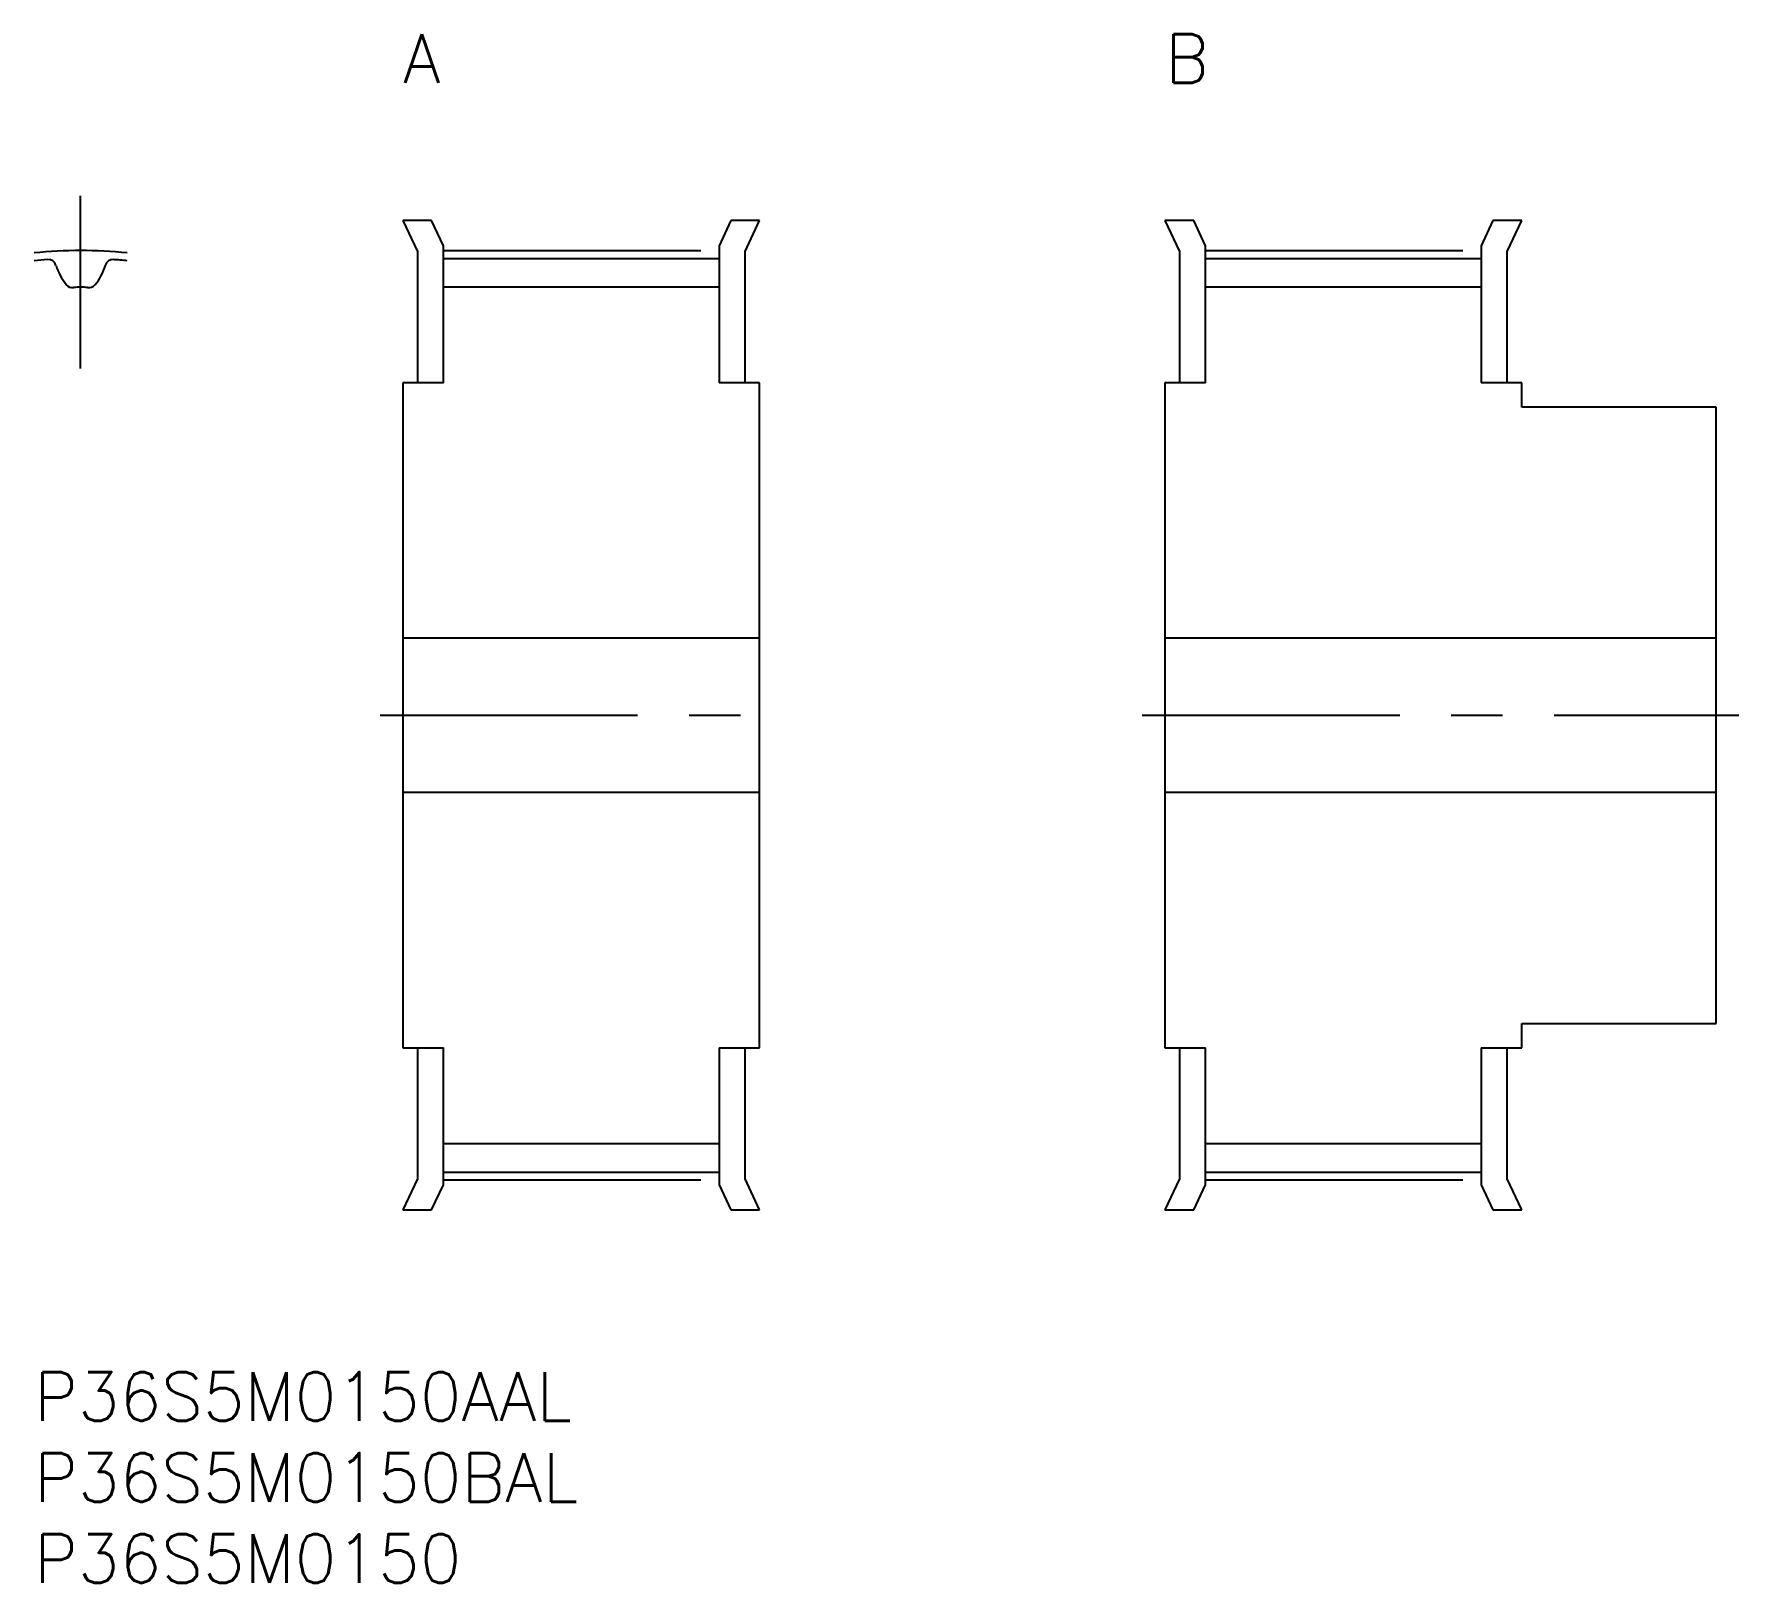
# Model space of a CAD drawing. Extents: x 0 to 105, y -13 to 82.
import ezdxf

# ---------------------------------------------------------------- set-up
doc = ezdxf.new("R2010")
doc.units = 0
doc.header["$LTSCALE"] = 0.5
doc.linetypes.add('CENTER', pattern=[50.8, 31.75, -6.35, 6.35, -6.35])
for name, color, linetype in [('MSM_CENTER', 1, 'CENTER'), ('MSM_CONTINUOUS', 7, 'CONTINUOUS'), ('MSM_PART_NUMBER', 7, 'CONTINUOUS')]:
    doc.layers.add(name, color=color, linetype=linetype)
doc.styles.get("Standard").update_dxf_attribs({"font": 'txt.shx', "height": 1, "bigfont": 'bigfont.shx'})

# ---------------------------------------------------------------- blocks, each defined once
blk = doc.blocks.new('*U36')
at = {"layer": 'MSM_PART_NUMBER'}
blk.add_text('A', height=3, dxfattribs=at).set_placement((22.75, 79.5))
blk = doc.blocks.new('*U37')
at = {"layer": 'MSM_PART_NUMBER'}
blk.add_text('B', height=3, dxfattribs=at).set_placement((69.75, 79.5))
blk = doc.blocks.new('*U38')
at = {"layer": 'MSM_PART_NUMBER'}
blk.add_text('P36S5M0150', height=3, dxfattribs=at).set_placement((0, -13))
blk = doc.blocks.new('*U39')
at = {"layer": 'MSM_PART_NUMBER'}
blk.add_text('P36S5M0150BAL', height=3, dxfattribs=at).set_placement((0, -8))
blk = doc.blocks.new('*U40')
at = {"layer": 'MSM_PART_NUMBER'}
blk.add_text('P36S5M0150AAL', height=3, dxfattribs=at).set_placement((0, -3))

msp = doc.modelspace()

# ---------------------------------------------------------------- linework, layer by layer
at = {"layer": 'MSM_CENTER'}
for p, q in [((2.87, 61.88), (2.87, 72.53)), ((25.25, 69.15), (42.25, 69.15)), ((72.25, 69.15), (89.25, 69.15)), ((21.35, 40.5), (46.15, 40.5)), ((68.35, 40.5), (105.15, 40.5)), ((25.25, 11.85), (42.25, 11.85)), ((72.25, 11.85), (89.25, 11.85))]:
    msp.add_line(p, q, dxfattribs=at)
msp.add_arc((2.87, 40.5), 28.65, 84.2441, 95.7559, dxfattribs=at)
at = {"layer": 'MSM_CONTINUOUS'}
for p, q in [((24.52, 71), (22.75, 71)), ((22.75, 71), (23.65, 69.09)), ((25.25, 69.45), (24.52, 71)), ((42.98, 71), (42.25, 69.45)), ((44.75, 71), (42.98, 71)), ((43.85, 69.09), (44.75, 71)), ((71.52, 71), (69.75, 71)), ((69.75, 71), (70.65, 69.09)), ((72.25, 69.45), (71.52, 71)), ((89.98, 71), (89.25, 69.45)), ((91.75, 71), (89.98, 71)), ((90.85, 69.09), (91.75, 71)), ((25.25, 61), (25.25, 69.45)), ((42.25, 69.45), (42.25, 61)), ((72.25, 61), (72.25, 69.45)), ((89.25, 69.45), (89.25, 61)), ((23.65, 69.09), (23.65, 61)), ((25.25, 68.67), (42.25, 68.67)), ((43.85, 61), (43.85, 69.09)), ((70.65, 69.09), (70.65, 61)), ((72.25, 68.67), (89.25, 68.67)), ((90.85, 61), (90.85, 69.09)), ((42.25, 66.9), (25.25, 66.9)), ((89.25, 66.9), (72.25, 66.9)), ((22.75, 61), (22.75, 20)), ((25.25, 61), (22.75, 61)), ((44.75, 61), (42.25, 61)), ((44.75, 20), (44.75, 61)), ((69.75, 61), (69.75, 20)), ((72.25, 61), (69.75, 61)), ((91.75, 61), (89.25, 61)), ((91.75, 59.5), (91.75, 61)), ((103.75, 59.5), (91.75, 59.5)), ((103.75, 21.5), (103.75, 59.5)), ((44.75, 45.25), (22.75, 45.25)), ((103.75, 45.25), (69.75, 45.25)), ((22.75, 35.75), (44.75, 35.75)), ((69.75, 35.75), (103.75, 35.75)), ((91.75, 20), (91.75, 21.5)), ((91.75, 21.5), (103.75, 21.5)), ((22.75, 20), (25.25, 20)), ((23.65, 20), (23.65, 11.91)), ((25.25, 11.55), (25.25, 20)), ((42.25, 20), (42.25, 11.55)), ((42.25, 20), (44.75, 20)), ((43.85, 11.91), (43.85, 20)), ((69.75, 20), (72.25, 20)), ((70.65, 20), (70.65, 11.91)), ((72.25, 11.55), (72.25, 20)), ((89.25, 20), (89.25, 11.55)), ((89.25, 20), (91.75, 20)), ((90.85, 11.91), (90.85, 20)), ((25.25, 14.1), (42.25, 14.1)), ((72.25, 14.1), (89.25, 14.1)), ((23.65, 11.91), (22.75, 10)), ((25.25, 12.33), (42.25, 12.33)), ((44.75, 10), (43.85, 11.91)), ((70.65, 11.91), (69.75, 10)), ((72.25, 12.33), (89.25, 12.33)), ((91.75, 10), (90.85, 11.91)), ((24.52, 10), (25.25, 11.55)), ((42.25, 11.55), (42.98, 10)), ((71.52, 10), (72.25, 11.55)), ((89.25, 11.55), (89.98, 10)), ((22.75, 10), (24.52, 10)), ((42.98, 10), (44.75, 10)), ((69.75, 10), (71.52, 10)), ((89.98, 10), (91.75, 10))]:
    msp.add_line(p, q, dxfattribs=at)
for centre, radius, start, end in [((2.87, 40.5), 28.17, 94.1457, 95.8543), ((0.87, 68.1), 0.5, 16.1875, 94.1457), ((4.87, 68.1), 0.5, 85.8543, 163.8125), ((2.87, 40.5), 28.17, 84.1457, 85.9278), ((4.5, 69.15), 3.27, 196.1875, 219.991), ((1.25, 69.15), 3.28, 320.009, 343.8125), ((2.37, 67.37), 0.5, 219.991, 277.6274), ((2.87, 63.63), 3.27, 82.3726, 97.6274), ((3.37, 67.37), 0.5, 262.3726, 320.009)]:
    msp.add_arc(centre, radius, start, end, dxfattribs=at)

# ---------------------------------------------------------------- block references
for name in ['*U36', '*U37', '*U40', '*U39', '*U38']:
    msp.add_blockref(name, (0, 0), dxfattribs=at)

doc.saveas('drawing.dxf')
